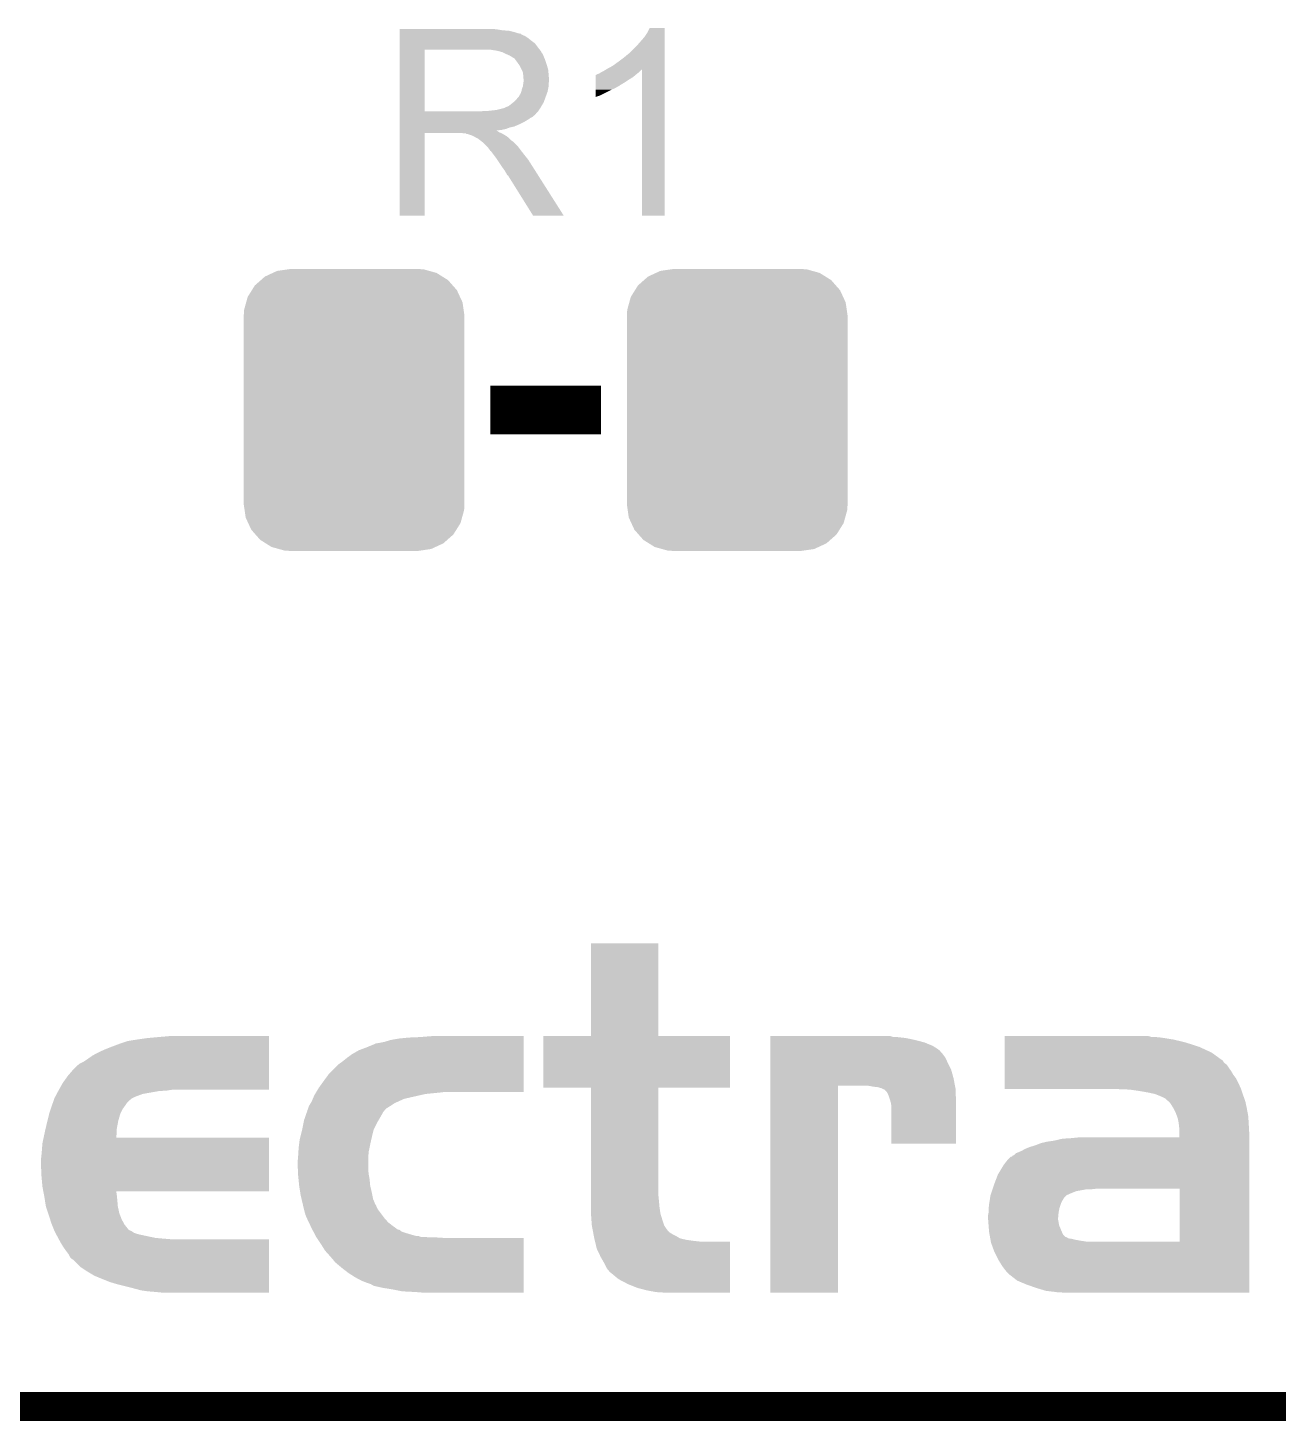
# Model space of a CAD drawing. Extents: x -1.4 to 24.2, y -3.9 to 53.4.
# Drawn here: x 5.55 to 12.08, y -3.89 to 3.39 of the extents above; entities that cross this region are included whole.
import ezdxf

# ---------------------------------------------------------------- set-up
doc = ezdxf.new("R2010")
doc.units = 0
doc.layers.get('0').update_dxf_attribs({"linetype": 'CONTINUOUS'})
for name, color, linetype in [('SPECTRAL_CLICK_V100_GKO', 9, 'CONTINUOUS'), ('SPECTRAL_CLICK_V100_GTO', 11, 'CONTINUOUS'), ('SPECTRAL_CLICK_V100_GTS', 8, 'CONTINUOUS')]:
    doc.layers.add(name, color=color, linetype=linetype)

# ---------------------------------------------------------------- blocks, each defined once
blk = doc.blocks.new('CUSTOM_59')
for points in [[(-0.402214, 0.726492), (-0.346074, 0.73466), (0.392864, 0.726492), (0.36342, 0.73466)], [(-0.346074, 0.73466), (-0.33274, 0.7366), (0.36342, 0.73466), (0.33274, 0.7366)], [(-0.518606, 0.650592), (-0.486794, 0.678626), (0.515276, 0.650592), (0.490572, 0.678626)], [(-0.486794, 0.678626), (-0.465932, 0.697008), (0.490572, 0.678626), (0.461224, 0.697008)], [(-0.465932, 0.697008), (-0.425122, 0.715892), (0.461224, 0.697008), (0.431072, 0.715892)], [(-0.425122, 0.715892), (-0.402214, 0.726492), (0.431072, 0.715892), (0.392864, 0.726492)], [(-0.563878, 0.562234), (-0.555872, 0.591092), (0.566472, 0.562234), (0.55312, 0.591092)], [(-0.555872, 0.591092), (-0.53404, 0.625952), (0.55312, 0.591092), (0.536988, 0.625952)], [(-0.53404, 0.625952), (-0.518606, 0.650592), (0.536988, 0.625952), (0.515276, 0.650592)], [(-0.57658, 0.49276), (-0.57464, 0.52344), (0.57658, 0.49276), (0.572118, 0.52344)], [(-0.57464, 0.52344), (-0.563878, 0.562234), (0.572118, 0.52344), (0.566472, 0.562234)], [(-0.57658, -0.49276), (-0.57658, 0.49276), (0.57658, -0.49276), (0.57658, 0.49276)], [(-0.572116, -0.52344), (-0.57658, -0.49276), (0.57464, -0.52344), (0.57658, -0.49276)], [(-0.566472, -0.562234), (-0.572116, -0.52344), (0.563876, -0.562234), (0.57464, -0.52344)], [(-0.553118, -0.591092), (-0.566472, -0.562234), (0.555872, -0.591092), (0.563876, -0.562234)], [(-0.536988, -0.625952), (-0.553118, -0.591092), (0.534038, -0.625952), (0.555872, -0.591092)], [(-0.515274, -0.650592), (-0.536988, -0.625952), (0.518606, -0.650592), (0.534038, -0.625952)], [(-0.490572, -0.678626), (-0.515274, -0.650592), (0.486792, -0.678626), (0.518606, -0.650592)], [(-0.461222, -0.697008), (-0.490572, -0.678626), (0.465932, -0.697008), (0.486792, -0.678626)], [(-0.431072, -0.715892), (-0.461222, -0.697008), (0.42512, -0.715892), (0.465932, -0.697008)], [(-0.392862, -0.726492), (-0.431072, -0.715892), (0.402214, -0.726492), (0.42512, -0.715892)], [(-0.36342, -0.73466), (-0.392862, -0.726492), (0.346072, -0.73466), (0.402214, -0.726492)], [(-0.33274, -0.7366), (-0.36342, -0.73466), (0.33274, -0.7366), (0.346072, -0.73466)]]:
    blk.add_solid(points)

msp = doc.modelspace()

# ---------------------------------------------------------------- linework, layer by layer
at = {"layer": 'SPECTRAL_CLICK_V100_GKO', "const_width": 0.1524}
msp.add_lwpolyline([(-1.27, -3.81), (21.59, -3.81)], dxfattribs=at)
at = {"layer": 'SPECTRAL_CLICK_V100_GTO', "const_width": 0.254}
msp.add_lwpolyline([(7.96544, 1.397), (8.54456, 1.397)], dxfattribs=at)
at = {"layer": 'SPECTRAL_CLICK_V100_GTO'}
for points in [[(7.49302, 3.38582), (7.493022, 3.38836), (7.99846, 3.38582), (7.97052, 3.38836)], [(7.49302, 3.38074), (7.49302, 3.38582), (8.028938, 3.38074), (7.99846, 3.38582)], [(7.49302, 3.3782), (7.49302, 3.38074), (8.0645, 3.3782), (8.028938, 3.38074)], [(7.49302, 3.37058), (7.49302, 3.3782), (8.094978, 3.37058), (8.0645, 3.3782)], [(7.49302, 3.3655), (7.49302, 3.37058), (8.110222, 3.3655), (8.094978, 3.37058)], [(7.49302, 3.36296), (7.49302, 3.3655), (8.122922, 3.36296), (8.110222, 3.3655)], [(7.49302, 3.362938), (7.49302, 3.36296), (8.12546, 3.362938), (8.122922, 3.36296)], [(7.49302, 3.360414), (7.49302, 3.362938), (8.125474, 3.360414), (8.12546, 3.362938)], [(7.49302, 3.35534), (7.49302, 3.360414), (8.13562, 3.35534), (8.125474, 3.360414)], [(7.49302, 3.350258), (7.49302, 3.35534), (8.148322, 3.350258), (8.13562, 3.35534)], [(7.49302, 3.3401), (7.49302, 3.350258), (8.16356, 3.3401), (8.148322, 3.350258)], [(8.77062, 3.34518), (8.78586, 3.368042), (8.877298, 3.34518), (8.877298, 3.368042)], [(8.78586, 3.368042), (8.798562, 3.393418), (8.877298, 3.368042), (8.8773, 3.393418)], [(8.798562, 3.393418), (8.798574, 3.39344), (8.8773, 3.393418), (8.798574, 3.39344)], [(7.493012, 2.956582), (7.493018, 3.27912), (7.62254, 2.956582), (7.622542, 3.27912)], [(7.493018, 3.29184), (7.49302, 3.312158), (8.21436, 3.29184), (8.199122, 3.312158)], [(7.493018, 3.27914), (7.493018, 3.29184), (8.224238, 3.27914), (8.21436, 3.29184)], [(7.493018, 3.27912), (7.493018, 3.27914), (7.622542, 3.27912), (7.92988, 3.27914)], [(7.49302, 3.3274), (7.49302, 3.3401), (8.1788, 3.3274), (8.16356, 3.3401)], [(7.49302, 3.312158), (7.49302, 3.3274), (8.199122, 3.312158), (8.1788, 3.3274)], [(8.001002, 3.27406), (7.967982, 3.27914), (8.228188, 3.27406), (8.224238, 3.27914)], [(8.691878, 3.261358), (8.73506, 3.30454), (8.877296, 3.261358), (8.877298, 3.30454)], [(8.73506, 3.30454), (8.77062, 3.34518), (8.877298, 3.30454), (8.877298, 3.34518)], [(8.019642, 3.268976), (8.001002, 3.27406), (8.23214, 3.268976), (8.228188, 3.27406)], [(8.02894, 3.26644), (8.019642, 3.268976), (8.232144, 3.26644), (8.23214, 3.268976)], [(8.028952, 3.266434), (8.02894, 3.26644), (8.232144, 3.266434), (8.232144, 3.26644)], [(8.04926, 3.25628), (8.028952, 3.266434), (8.23976, 3.25628), (8.232144, 3.266434)], [(8.06704, 3.24866), (8.04926, 3.25628), (8.242808, 3.24866), (8.23976, 3.25628)], [(8.07551, 3.24358), (8.06704, 3.24866), (8.24484, 3.24358), (8.242808, 3.24866)], [(8.07974, 3.241042), (8.07551, 3.24358), (8.245928, 3.241042), (8.24484, 3.24358)], [(8.087364, 3.23596), (8.07974, 3.241042), (8.248106, 3.23596), (8.245928, 3.241042)], [(8.089904, 3.235952), (8.087364, 3.23596), (8.24811, 3.235952), (8.248106, 3.23596)], [(8.09752, 3.2258), (8.089904, 3.235952), (8.25246, 3.2258), (8.24811, 3.235952)], [(8.10514, 3.21564), (8.09752, 3.2258), (8.255848, 3.21564), (8.25246, 3.2258)], [(8.114212, 3.20294), (8.10514, 3.21564), (8.26008, 3.20294), (8.255848, 3.21564)], [(8.605522, 3.19532), (8.63346, 3.21564), (8.877294, 3.19532), (8.877296, 3.21564)], [(8.63346, 3.21564), (8.66394, 3.2385), (8.877296, 3.21564), (8.877296, 3.2385)], [(8.66394, 3.2385), (8.691878, 3.261358), (8.877296, 3.2385), (8.877296, 3.261358)], [(8.11784, 3.197858), (8.114212, 3.20294), (8.261606, 3.197858), (8.26008, 3.20294)], [(8.128, 3.177538), (8.11784, 3.197858), (8.2677, 3.177538), (8.261606, 3.197858)], [(8.13562, 3.162296), (8.128, 3.177538), (8.269226, 3.162296), (8.2677, 3.177538)], [(8.137072, 3.15214), (8.13562, 3.162296), (8.27024, 3.15214), (8.269226, 3.162296)], [(8.13816, 3.144518), (8.137072, 3.15214), (8.270876, 3.144518), (8.27024, 3.15214)], [(8.138162, 3.131818), (8.13816, 3.144518), (8.271934, 3.131818), (8.270876, 3.144518)], [(8.1407, 3.124196), (8.138162, 3.131818), (8.27257, 3.124196), (8.271934, 3.131818)], [(8.516636, 3.1242), (8.51664, 3.1369), (8.69188, 3.1242), (8.712198, 3.1369)], [(8.51664, 3.1369), (8.516642, 3.14706), (8.712198, 3.1369), (8.72439, 3.14706)], [(8.516642, 3.14706), (8.519166, 3.147066), (8.72439, 3.14706), (8.724398, 3.147066)], [(8.519166, 3.147066), (8.5217, 3.1496), (8.724398, 3.147066), (8.72744, 3.1496)], [(8.5217, 3.1496), (8.521704, 3.149602), (8.72744, 3.1496), (8.727442, 3.149602)], [(8.521704, 3.149602), (8.526782, 3.15214), (8.727442, 3.149602), (8.730614, 3.15214)], [(8.526782, 3.15214), (8.534404, 3.154682), (8.730614, 3.15214), (8.733792, 3.154682)], [(8.534404, 3.154682), (8.542018, 3.159758), (8.733792, 3.154682), (8.740138, 3.159758)], [(8.542018, 3.159758), (8.542022, 3.15976), (8.740138, 3.159758), (8.74014, 3.15976)], [(8.542022, 3.15976), (8.552178, 3.16484), (8.74014, 3.15976), (8.74522, 3.16484)], [(8.552178, 3.16484), (8.569102, 3.174994), (8.74522, 3.16484), (8.755374, 3.174994)], [(8.569102, 3.174994), (8.569112, 3.175), (8.755374, 3.174994), (8.757898, 3.175)], [(8.569112, 3.175), (8.57758, 3.18008), (8.877294, 3.175), (8.877294, 3.18008)], [(8.57758, 3.18008), (8.605522, 3.19532), (8.877294, 3.18008), (8.877294, 3.19532)], [(8.75792, 2.413022), (8.757898, 3.175), (8.877278, 2.413022), (8.877294, 3.175)], [(8.122918, 3.047998), (8.127998, 3.060698), (8.260538, 3.047998), (8.265156, 3.060698)], [(8.127998, 3.0607), (8.13054, 3.073398), (8.265158, 3.0607), (8.267698, 3.073398)], [(8.127998, 3.060698), (8.127998, 3.0607), (8.265156, 3.060698), (8.265158, 3.0607)], [(8.13054, 3.073398), (8.135618, 3.086098), (8.267698, 3.073398), (8.27024, 3.086098)], [(8.135618, 3.086098), (8.13852, 3.106416), (8.27024, 3.086098), (8.27024, 3.106416)], [(8.13852, 3.106416), (8.139246, 3.111496), (8.27024, 3.106416), (8.272778, 3.111496)], [(8.139246, 3.111496), (8.1407, 3.12166), (8.272778, 3.111496), (8.272778, 3.12166)], [(8.1407, 3.121662), (8.1407, 3.124196), (8.27278, 3.121662), (8.27257, 3.124196)], [(8.1407, 3.12166), (8.1407, 3.121662), (8.272778, 3.12166), (8.27278, 3.121662)], [(8.51662, 3.04038), (8.516626, 3.07086), (8.539478, 3.04038), (8.60044, 3.07086)], [(8.516626, 3.07086), (8.516628, 3.07848), (8.60044, 3.07086), (8.618218, 3.07848)], [(8.516628, 3.07848), (8.51663, 3.0861), (8.618218, 3.07848), (8.630922, 3.0861)], [(8.51663, 3.09372), (8.516634, 3.10896), (8.643616, 3.09372), (8.669022, 3.10896)], [(8.51663, 3.093698), (8.51663, 3.09372), (8.64108, 3.093698), (8.643616, 3.09372)], [(8.51663, 3.091174), (8.51663, 3.093698), (8.641066, 3.091174), (8.64108, 3.093698)], [(8.51663, 3.0861), (8.51663, 3.091174), (8.630922, 3.0861), (8.641066, 3.091174)], [(8.516634, 3.10896), (8.516636, 3.1242), (8.669022, 3.10896), (8.69188, 3.1242)], [(8.054338, 2.98196), (8.064498, 2.987038), (8.231506, 2.98196), (8.234468, 2.987038)], [(8.064498, 2.987038), (8.086722, 3.004818), (8.234468, 2.987038), (8.24484, 3.004818)], [(8.086722, 3.004818), (8.089898, 3.007358), (8.24484, 3.004818), (8.245762, 3.007358)], [(8.089898, 3.007358), (8.1026, 3.02006), (8.245762, 3.007358), (8.25038, 3.02006)], [(8.1026, 3.02006), (8.112758, 3.032758), (8.25038, 3.02006), (8.254998, 3.032758)], [(8.112758, 3.032758), (8.115298, 3.0353), (8.254998, 3.032758), (8.255922, 3.0353)], [(8.115298, 3.0353), (8.11784, 3.040378), (8.255922, 3.0353), (8.257768, 3.040378)], [(8.11784, 3.040378), (8.122918, 3.047998), (8.257768, 3.040378), (8.260538, 3.047998)], [(8.51662, 3.03279), (8.51662, 3.04038), (8.51662, 3.03279), (8.539478, 3.04038)], [(7.49301, 2.94386), (7.493012, 2.946394), (8.204178, 2.94386), (8.2042, 2.946394)], [(7.49301, 2.943846), (7.49301, 2.94386), (8.201654, 2.943846), (8.204178, 2.94386)], [(7.49301, 2.93878), (7.49301, 2.943846), (8.199116, 2.93878), (8.201654, 2.943846)], [(7.49301, 2.933698), (7.49301, 2.93878), (8.191498, 2.933698), (8.199116, 2.93878)], [(7.49301, 2.928618), (7.49301, 2.933698), (8.186416, 2.928618), (8.191498, 2.933698)], [(7.49301, 2.923538), (7.49301, 2.928618), (8.17626, 2.923538), (8.186416, 2.928618)], [(7.49301, 2.915918), (7.49301, 2.923538), (8.166098, 2.915918), (8.17626, 2.923538)], [(7.49301, 2.90068), (7.49301, 2.915918), (8.1407, 2.90068), (8.166098, 2.915918)], [(7.493012, 2.95656), (7.493012, 2.956582), (7.912098, 2.95656), (7.62254, 2.956582)], [(7.493012, 2.946394), (7.493012, 2.95656), (8.2042, 2.946394), (8.21436, 2.95656)], [(7.912098, 2.95656), (7.929864, 2.959098), (8.21436, 2.95656), (8.216898, 2.959098)], [(7.929864, 2.959098), (7.92988, 2.9591), (8.216898, 2.959098), (8.216898, 2.9591)], [(7.950198, 2.9591), (7.995918, 2.96418), (8.216898, 2.9591), (8.220286, 2.96418)], [(7.995918, 2.96418), (8.036558, 2.97434), (8.220286, 2.96418), (8.227062, 2.97434)], [(8.039096, 2.97434), (8.046716, 2.979418), (8.227062, 2.97434), (8.230024, 2.979418)], [(8.046716, 2.979418), (8.054338, 2.98196), (8.230024, 2.979418), (8.231506, 2.98196)], [(7.493, 2.413022), (7.493008, 2.844778), (7.622518, 2.413022), (7.62254, 2.844778)], [(7.493008, 2.854958), (7.49301, 2.857466), (8.001004, 2.854958), (7.998492, 2.857466)], [(7.493008, 2.852418), (7.493008, 2.854958), (8.006082, 2.852418), (8.001004, 2.854958)], [(7.493008, 2.84734), (7.493008, 2.852418), (8.0137, 2.84734), (8.006082, 2.852418)], [(7.493008, 2.8448), (7.493008, 2.84734), (8.020052, 2.8448), (8.0137, 2.84734)], [(7.493008, 2.844778), (7.493008, 2.8448), (7.62254, 2.844778), (7.815578, 2.8448)], [(7.49301, 2.89306), (7.49301, 2.90068), (8.12546, 2.89306), (8.1407, 2.90068)], [(7.49301, 2.87782), (7.49301, 2.89306), (8.089898, 2.87782), (8.12546, 2.89306)], [(7.49301, 2.872738), (7.49301, 2.87782), (8.067038, 2.872738), (8.089898, 2.87782)], [(7.49301, 2.86512), (7.49301, 2.872738), (8.046718, 2.86512), (8.067038, 2.872738)], [(7.49301, 2.86004), (7.49301, 2.86512), (8.023858, 2.86004), (8.046718, 2.86512)], [(7.49301, 2.857466), (7.49301, 2.86004), (7.998492, 2.857466), (8.023858, 2.86004)], [(7.825738, 2.84226), (7.815578, 2.8448), (8.026402, 2.84226), (8.020052, 2.8448)], [(7.840974, 2.839726), (7.838434, 2.84226), (8.030626, 2.839726), (8.026402, 2.84226)], [(7.843516, 2.83972), (7.840974, 2.839726), (8.030636, 2.83972), (8.030626, 2.839726)], [(7.873998, 2.82956), (7.843516, 2.83972), (8.047568, 2.82956), (8.030636, 2.83972)], [(7.879078, 2.82702), (7.873998, 2.82956), (8.0518, 2.82702), (8.047568, 2.82956)], [(7.884158, 2.82448), (7.879078, 2.82702), (8.054976, 2.82448), (8.0518, 2.82702)], [(7.891778, 2.819402), (7.884158, 2.82448), (8.061324, 2.819402), (8.054976, 2.82448)], [(7.896856, 2.816862), (7.891778, 2.819402), (8.064498, 2.816862), (8.061324, 2.819402)], [(7.899394, 2.81686), (7.896856, 2.816862), (8.0645, 2.81686), (8.064498, 2.816862)], [(7.90194, 2.814322), (7.899394, 2.81686), (8.067038, 2.814322), (8.0645, 2.81686)], [(7.9121, 2.8067), (7.90194, 2.814322), (8.07466, 2.8067), (8.067038, 2.814322)], [(7.915276, 2.80416), (7.9121, 2.8067), (8.0772, 2.80416), (8.07466, 2.8067)], [(7.921628, 2.799078), (7.915276, 2.80416), (8.084822, 2.799078), (8.0772, 2.80416)], [(7.924798, 2.796542), (7.921628, 2.799078), (8.087358, 2.796542), (8.084822, 2.799078)], [(7.947662, 2.773678), (7.924798, 2.796542), (8.11022, 2.773678), (8.087358, 2.796542)], [(7.955278, 2.76606), (7.947662, 2.773678), (8.115936, 2.76606), (8.11022, 2.773678)], [(7.962898, 2.7559), (7.955278, 2.76606), (8.123556, 2.7559), (8.115936, 2.76606)], [(7.96417, 2.75336), (7.962898, 2.7559), (8.12546, 2.75336), (8.123556, 2.7559)], [(7.965434, 2.750834), (7.96417, 2.75336), (8.127426, 2.750834), (8.12546, 2.75336)], [(7.96797, 2.75082), (7.965434, 2.750834), (8.127436, 2.75082), (8.127426, 2.750834)], [(7.983216, 2.7305), (7.96797, 2.75082), (8.14324, 2.7305), (8.127436, 2.75082)], [(7.99846, 2.71018), (7.983216, 2.7305), (8.159496, 2.71018), (8.14324, 2.7305)], [(8.001848, 2.705098), (7.99846, 2.71018), (8.16356, 2.705098), (8.159496, 2.71018)], [(8.020474, 2.67716), (8.001848, 2.705098), (8.18134, 2.67716), (8.16356, 2.705098)], [(8.02894, 2.66446), (8.020474, 2.67716), (8.189398, 2.66446), (8.18134, 2.67716)], [(8.04164, 2.646682), (8.02894, 2.66446), (8.200678, 2.646682), (8.189398, 2.66446)], [(8.0518, 2.628898), (8.04164, 2.646682), (8.211962, 2.628898), (8.200678, 2.646682)], [(8.054338, 2.623826), (8.0518, 2.628898), (8.21518, 2.623826), (8.211962, 2.628898)], [(8.059414, 2.621282), (8.054338, 2.623826), (8.216794, 2.621282), (8.21518, 2.623826)], [(8.061962, 2.6162), (8.059414, 2.621282), (8.220018, 2.6162), (8.216794, 2.621282)], [(8.188958, 2.41301), (8.061962, 2.6162), (8.348934, 2.41301), (8.220018, 2.6162)], [(7.622518, 2.413), (7.493, 2.413022), (7.622518, 2.413), (7.622518, 2.413022)], [(8.34894, 2.413), (8.348934, 2.41301), (8.34894, 2.413), (8.188958, 2.41301)], [(8.877278, 2.413), (8.75792, 2.413022), (8.877278, 2.413), (8.877278, 2.413022)], [(8.49122, -1.874498), (8.49124, -1.389402), (8.844302, -1.874498), (8.84428, -1.389402)], [(8.49124, -1.389402), (8.491242, -1.38938), (8.84428, -1.389402), (8.491242, -1.38938)], [(6.07314, -1.89992), (6.1214, -1.8923), (6.809738, -1.89992), (6.809738, -1.8923)], [(6.1214, -1.8923), (6.17474, -1.88468), (6.809738, -1.8923), (6.809738, -1.88468)], [(6.17474, -1.88468), (6.23062, -1.8796), (6.809738, -1.88468), (6.809738, -1.8796)], [(6.23062, -1.8796), (6.288784, -1.874542), (6.809738, -1.8796), (6.80974, -1.874542)], [(6.288784, -1.874542), (6.289038, -1.87452), (6.80974, -1.874542), (6.289038, -1.87452)], [(7.44474, -1.89484), (7.487918, -1.88722), (8.140698, -1.89484), (8.140698, -1.88722)], [(7.487918, -1.88722), (7.53872, -1.88214), (8.140698, -1.88722), (8.140698, -1.88214)], [(7.53872, -1.88214), (7.59714, -1.8796), (8.140698, -1.88214), (8.140698, -1.8796)], [(7.59714, -1.8796), (7.660362, -1.874542), (8.140698, -1.8796), (8.1407, -1.874542)], [(7.660362, -1.874542), (7.660638, -1.87452), (8.1407, -1.874542), (7.660638, -1.87452)], [(8.2423, -2.143738), (8.24232, -1.874542), (9.217638, -2.143738), (9.21766, -1.874542)], [(8.24232, -1.874542), (8.242322, -1.87452), (9.21766, -1.874542), (8.844302, -1.87452)], [(8.242322, -1.87452), (8.49122, -1.874498), (8.844302, -1.87452), (8.844302, -1.874498)], [(9.4285, -1.874522), (9.428502, -1.87452), (10.055862, -1.874522), (9.428502, -1.87452)], [(9.4285, -1.8796), (9.4285, -1.874522), (10.071104, -1.8796), (10.055862, -1.874522)], [(9.4285, -1.88468), (9.4285, -1.8796), (10.137138, -1.88468), (10.09142, -1.8796)], [(9.4285, -1.89484), (9.4285, -1.88468), (10.1854, -1.89484), (10.137138, -1.88468)], [(10.652778, -1.90754), (10.65278, -1.8923), (11.597638, -1.90754), (11.53414, -1.8923)], [(10.65278, -1.8796), (10.652782, -1.87452), (11.422382, -1.8796), (11.404604, -1.87452)], [(10.65278, -1.88214), (10.65278, -1.8796), (11.47064, -1.88214), (11.44524, -1.8796)], [(10.65278, -1.8923), (10.65278, -1.88214), (11.53414, -1.8923), (11.47064, -1.88214)], [(5.88772, -1.97612), (5.915658, -1.96088), (6.809732, -1.97612), (6.809732, -1.96088)], [(5.915658, -1.96088), (5.94868, -1.94564), (6.809732, -1.96088), (6.809734, -1.94564)], [(5.94868, -1.94564), (5.98678, -1.9304), (6.809734, -1.94564), (6.809734, -1.9304)], [(5.98678, -1.9304), (6.02742, -1.91516), (6.809734, -1.9304), (6.809736, -1.91516)], [(6.02742, -1.91516), (6.07314, -1.89992), (6.809736, -1.91516), (6.809738, -1.89992)], [(7.24408, -1.968498), (7.27964, -1.94818), (8.140692, -1.968498), (8.140694, -1.94818)], [(7.27964, -1.94818), (7.32028, -1.93294), (8.140694, -1.94818), (8.140694, -1.93294)], [(7.32028, -1.93294), (7.36346, -1.91516), (8.140694, -1.93294), (8.140696, -1.91516)], [(7.36346, -1.91516), (7.368544, -1.91262), (8.140696, -1.91516), (8.140696, -1.91262)], [(7.368544, -1.91262), (7.386318, -1.91008), (8.140696, -1.91262), (8.140696, -1.91008)], [(7.386318, -1.91008), (7.411722, -1.905), (8.140696, -1.91008), (8.140696, -1.905)], [(7.411722, -1.905), (7.44474, -1.89484), (8.140696, -1.905), (8.140698, -1.89484)], [(9.4285, -1.907542), (9.4285, -1.89484), (10.233662, -1.907542), (10.1854, -1.89484)], [(9.4285, -1.925322), (9.4285, -1.907542), (10.27684, -1.925322), (10.233662, -1.907542)], [(9.4285, -1.93802), (9.4285, -1.925322), (10.297158, -1.93802), (10.27684, -1.925322)], [(9.4285, -1.950726), (9.4285, -1.93802), (10.314942, -1.950726), (10.297158, -1.93802)], [(9.4285, -1.9558), (9.4285, -1.950726), (10.317482, -1.9558), (10.314942, -1.950726)], [(9.4285, -1.965962), (9.4285, -1.9558), (10.32764, -1.965962), (10.317482, -1.9558)], [(10.65277, -2.00152), (10.652774, -1.960882), (11.790684, -2.00152), (11.7348, -1.960882)], [(10.652774, -1.960882), (10.652776, -1.9304), (11.7348, -1.960882), (11.66876, -1.9304)], [(10.652776, -1.9304), (10.652778, -1.90754), (11.66876, -1.9304), (11.597638, -1.90754)], [(5.788658, -2.04724), (5.8039, -2.032), (6.809726, -2.04724), (6.809726, -2.032)], [(5.8039, -2.032), (5.819144, -2.019298), (6.809726, -2.032), (6.809728, -2.019298)], [(5.819144, -2.019298), (5.839462, -2.009138), (6.809728, -2.019298), (6.809728, -2.009138)], [(5.839462, -2.009138), (5.86232, -1.9939), (6.809728, -2.009138), (6.80973, -1.9939)], [(5.86232, -1.9939), (5.88772, -1.97612), (6.80973, -1.9939), (6.809732, -1.97612)], [(7.122162, -2.07264), (7.17296, -2.02184), (8.140684, -2.07264), (8.140688, -2.02184)], [(7.17296, -2.02184), (7.19074, -2.00914), (8.140688, -2.02184), (8.140688, -2.00914)], [(7.19074, -2.00914), (7.21614, -1.98882), (8.140688, -2.00914), (8.14069, -1.98882)], [(7.21614, -1.98882), (7.24408, -1.968498), (8.14069, -1.98882), (8.140692, -1.968498)], [(9.428498, -2.01422), (9.4285, -1.986282), (10.35558, -2.01422), (10.34288, -1.986282)], [(9.428498, -2.049782), (9.428498, -2.01422), (10.373362, -2.049782), (10.35558, -2.01422)], [(9.4285, -1.986282), (9.4285, -1.965962), (10.34288, -1.986282), (10.32764, -1.965962)], [(10.652768, -2.03962), (10.65277, -2.024382), (11.8237, -2.03962), (11.813542, -2.024382)], [(10.65277, -2.001536), (10.65277, -2.00152), (11.793224, -2.001536), (11.790684, -2.00152)], [(10.65277, -2.009142), (10.65277, -2.001536), (11.795764, -2.009142), (11.793224, -2.001536)], [(10.65277, -2.01676), (10.65277, -2.009142), (11.803382, -2.01676), (11.795764, -2.009142)], [(10.65277, -2.024382), (10.65277, -2.01676), (11.813542, -2.024382), (11.803382, -2.01676)], [(5.73278, -2.118358), (5.75818, -2.0828), (6.80972, -2.118358), (6.809722, -2.0828)], [(5.75818, -2.0828), (5.788658, -2.04724), (6.809722, -2.0828), (6.809726, -2.04724)], [(7.068818, -2.1463), (7.09422, -2.11074), (8.140678, -2.1463), (8.140682, -2.11074)], [(7.09422, -2.11074), (7.122162, -2.07264), (8.140682, -2.11074), (8.140684, -2.07264)], [(9.428496, -2.1336), (9.428498, -2.095498), (10.393318, -2.1336), (10.38606, -2.095498)], [(9.428498, -2.095498), (9.428498, -2.049782), (10.38606, -2.095498), (10.373362, -2.049782)], [(10.652762, -2.1209), (10.652764, -2.095502), (11.8745, -2.1209), (11.8618, -2.095502)], [(10.652764, -2.095502), (10.652766, -2.07518), (11.8618, -2.095502), (11.84656, -2.07518)], [(10.652766, -2.0574), (10.652768, -2.03962), (11.836402, -2.0574), (11.8237, -2.03962)], [(10.652766, -2.07518), (10.652766, -2.0574), (11.84656, -2.07518), (11.836402, -2.0574)], [(5.692308, -2.19202), (5.700434, -2.176782), (6.1087, -2.19202), (6.149338, -2.176782)], [(5.700434, -2.176782), (5.708564, -2.16154), (6.149338, -2.176782), (6.235698, -2.16154)], [(5.708564, -2.16154), (5.70992, -2.159), (6.235698, -2.16154), (6.276342, -2.159)], [(5.70992, -2.159), (5.712776, -2.15392), (6.276342, -2.159), (6.309358, -2.15392)], [(5.712776, -2.15392), (5.73278, -2.118358), (6.809718, -2.15392), (6.80972, -2.118358)], [(7.04596, -2.1844), (7.05053, -2.17678), (7.594094, -2.1844), (7.62762, -2.17678)], [(7.05053, -2.17678), (7.055102, -2.16916), (7.62762, -2.17678), (7.70382, -2.16916)], [(7.055102, -2.16916), (7.056626, -2.16662), (7.70382, -2.16916), (7.72414, -2.16662)], [(7.056626, -2.16662), (7.068818, -2.1463), (8.140678, -2.16662), (8.140678, -2.1463)], [(8.491198, -2.14376), (8.2423, -2.143738), (9.217638, -2.14376), (9.217638, -2.143738)], [(8.4912, -2.143782), (8.491198, -2.14376), (8.84428, -2.143782), (9.217638, -2.14376)], [(8.491218, -2.71018), (8.4912, -2.143782), (8.84428, -2.71018), (8.84428, -2.143782)], [(9.42848, -3.215618), (9.428496, -2.133622), (9.781518, -3.215618), (9.78154, -2.133622)], [(9.428496, -2.133622), (9.428496, -2.1336), (9.78154, -2.133622), (9.939018, -2.1336)], [(9.96696, -2.13868), (9.939018, -2.1336), (10.394286, -2.13868), (10.393318, -2.1336)], [(9.989818, -2.14122), (9.96696, -2.13868), (10.39477, -2.14122), (10.394286, -2.13868)], [(10.007598, -2.146298), (9.989818, -2.14122), (10.395736, -2.146298), (10.39477, -2.14122)], [(10.012686, -2.148842), (10.007598, -2.146298), (10.39622, -2.148842), (10.395736, -2.146298)], [(10.01776, -2.15138), (10.012686, -2.148842), (10.396318, -2.15138), (10.39622, -2.148842)], [(10.025376, -2.15392), (10.01776, -2.15138), (10.396416, -2.15392), (10.396318, -2.15138)], [(10.032998, -2.16154), (10.025376, -2.15392), (10.39671, -2.16154), (10.396416, -2.15392)], [(10.040618, -2.1717), (10.032998, -2.16154), (10.3971, -2.1717), (10.39671, -2.16154)], [(10.04824, -2.189478), (10.040618, -2.1717), (10.397784, -2.189478), (10.3971, -2.1717)], [(10.65276, -2.148842), (10.652762, -2.1209), (11.8872, -2.148842), (11.8745, -2.1209)], [(10.65276, -2.151358), (10.65276, -2.148842), (11.88804, -2.151358), (11.8872, -2.148842)], [(11.24204, -2.15138), (10.65276, -2.151358), (11.888048, -2.15138), (11.88804, -2.151358)], [(11.305538, -2.15392), (11.24204, -2.15138), (11.888894, -2.15392), (11.888048, -2.15138)], [(11.35888, -2.16154), (11.305538, -2.15392), (11.891434, -2.16154), (11.888894, -2.15392)], [(11.40206, -2.16916), (11.35888, -2.16154), (11.893974, -2.16916), (11.891434, -2.16154)], [(11.437618, -2.17678), (11.40206, -2.16916), (11.896514, -2.17678), (11.893974, -2.16916)], [(11.44397, -2.17932), (11.437618, -2.17678), (11.89736, -2.17932), (11.896514, -2.17678)], [(11.46302, -2.18694), (11.44397, -2.17932), (11.900082, -2.18694), (11.89736, -2.17932)], [(5.66166, -2.278382), (5.669278, -2.255522), (6.033768, -2.278382), (6.0452, -2.255522)], [(5.669278, -2.255522), (5.67436, -2.24028), (6.0452, -2.255522), (6.056084, -2.24028)], [(5.67436, -2.24028), (5.675256, -2.23774), (6.056084, -2.24028), (6.0579, -2.23774)], [(5.675256, -2.23774), (5.680634, -2.2225), (6.0579, -2.23774), (6.06806, -2.2225)], [(5.680634, -2.2225), (5.68422, -2.212338), (6.06806, -2.2225), (6.078222, -2.212338)], [(5.68422, -2.212338), (5.688702, -2.19964), (6.078222, -2.212338), (6.093462, -2.19964)], [(5.688702, -2.19964), (5.6896, -2.197098), (6.093462, -2.19964), (6.098544, -2.197098)], [(5.6896, -2.197098), (5.692308, -2.19202), (6.098544, -2.197098), (6.1087, -2.19202)], [(7.010402, -2.260596), (7.012938, -2.25552), (7.415108, -2.260596), (7.41934, -2.25552)], [(7.012938, -2.25552), (7.01294, -2.255518), (7.41934, -2.25552), (7.419342, -2.255518)], [(7.01294, -2.255518), (7.013784, -2.252982), (7.419342, -2.255518), (7.421878, -2.252982)], [(7.013784, -2.252982), (7.018018, -2.24028), (7.421878, -2.252982), (7.4422, -2.24028)], [(7.018018, -2.24028), (7.01802, -2.240278), (7.4422, -2.24028), (7.442202, -2.240278)], [(7.01802, -2.240278), (7.027162, -2.225042), (7.442202, -2.240278), (7.465058, -2.225042)], [(7.027162, -2.225042), (7.03326, -2.21488), (7.465058, -2.225042), (7.48764, -2.21488)], [(7.03326, -2.21488), (7.03855, -2.202182), (7.48764, -2.21488), (7.515858, -2.202182)], [(7.03855, -2.202182), (7.04596, -2.1844), (7.515858, -2.202182), (7.594094, -2.1844)], [(10.056056, -2.21488), (10.04824, -2.189478), (10.39876, -2.21488), (10.397784, -2.189478)], [(10.0584, -2.222498), (10.056056, -2.21488), (10.398758, -2.222498), (10.39876, -2.21488)], [(10.06094, -2.24028), (10.0584, -2.222498), (10.398756, -2.24028), (10.398758, -2.222498)], [(10.06094, -2.435838), (10.06094, -2.24028), (10.398738, -2.435838), (10.398756, -2.24028)], [(11.4808, -2.19456), (11.46302, -2.18694), (11.902804, -2.19456), (11.900082, -2.18694)], [(11.490956, -2.199638), (11.4808, -2.19456), (11.904618, -2.199638), (11.902804, -2.19456)], [(11.4935, -2.20218), (11.490956, -2.199638), (11.905524, -2.20218), (11.904618, -2.199638)], [(11.50779, -2.214882), (11.4935, -2.20218), (11.91006, -2.214882), (11.905524, -2.20218)], [(11.516358, -2.2225), (11.50779, -2.214882), (11.911694, -2.2225), (11.91006, -2.214882)], [(11.534138, -2.25044), (11.516358, -2.2225), (11.91768, -2.25044), (11.911694, -2.2225)], [(11.54684, -2.27584), (11.534138, -2.25044), (11.922444, -2.27584), (11.91768, -2.25044)], [(5.64257, -2.35712), (5.652424, -2.316478), (6.01472, -2.35712), (6.02234, -2.316478)], [(5.652424, -2.316478), (5.661044, -2.280922), (6.02234, -2.316478), (6.032498, -2.280922)], [(5.661044, -2.280922), (5.66166, -2.278382), (6.032498, -2.280922), (6.033768, -2.278382)], [(6.98246, -2.36474), (6.990588, -2.3241), (7.355838, -2.36474), (7.37616, -2.3241)], [(6.990588, -2.3241), (6.992622, -2.31394), (7.37616, -2.3241), (7.382086, -2.31394)], [(6.992622, -2.31394), (6.999732, -2.29362), (7.382086, -2.31394), (7.39394, -2.29362)], [(6.999732, -2.29362), (7.00773, -2.270762), (7.39394, -2.29362), (7.406638, -2.270762)], [(7.00773, -2.270762), (7.0104, -2.263136), (7.406638, -2.270762), (7.412992, -2.263136)], [(7.0104, -2.263136), (7.010402, -2.260596), (7.412992, -2.263136), (7.415108, -2.260596)], [(11.552382, -2.29108), (11.54684, -2.27584), (11.9253, -2.29108), (11.922444, -2.27584)], [(11.556998, -2.30378), (11.552382, -2.29108), (11.926094, -2.30378), (11.9253, -2.29108)], [(11.56208, -2.329182), (11.556998, -2.30378), (11.927682, -2.329182), (11.926094, -2.30378)], [(11.562364, -2.33172), (11.56208, -2.329182), (11.92784, -2.33172), (11.927682, -2.329182)], [(5.632086, -2.40538), (5.64134, -2.3622), (6.012204, -2.40538), (6.014454, -2.3622)], [(5.64134, -2.3622), (5.64257, -2.35712), (6.014454, -2.3622), (6.01472, -2.35712)], [(6.96976, -2.41554), (6.982458, -2.364742), (7.343744, -2.41554), (7.355838, -2.364742)], [(6.982458, -2.364742), (6.98246, -2.36474), (7.355838, -2.364742), (7.355838, -2.36474)], [(11.56462, -2.35204), (11.562364, -2.33172), (11.92897, -2.35204), (11.92784, -2.33172)], [(11.56462, -2.377438), (11.56462, -2.35204), (11.93038, -2.377438), (11.92897, -2.35204)], [(11.56462, -2.402818), (11.56462, -2.377438), (11.930378, -2.402818), (11.93038, -2.377438)], [(5.62102, -2.49428), (5.62356, -2.46634), (6.809732, -2.49428), (6.809734, -2.46634)], [(5.62356, -2.46634), (5.6261, -2.433318), (6.809734, -2.46634), (6.809736, -2.433318)], [(5.6261, -2.433318), (5.632082, -2.405402), (6.809736, -2.433318), (6.80974, -2.405402)], [(5.632082, -2.405402), (5.632086, -2.40538), (6.80974, -2.405402), (6.012204, -2.40538)], [(6.96325, -2.47904), (6.96468, -2.45618), (7.33044, -2.47904), (7.335202, -2.45618)], [(6.96468, -2.45618), (6.969442, -2.41808), (7.335202, -2.45618), (7.34314, -2.41808)], [(6.969442, -2.41808), (6.96976, -2.41554), (7.34314, -2.41808), (7.343744, -2.41554)], [(10.398738, -2.43586), (10.06094, -2.435838), (10.398738, -2.43586), (10.398738, -2.435838)], [(10.72388, -2.48158), (10.741662, -2.47396), (11.930376, -2.48158), (11.930376, -2.47396)], [(10.741662, -2.47396), (10.75944, -2.4638), (11.930376, -2.47396), (11.930376, -2.4638)], [(10.75944, -2.4638), (10.784838, -2.45364), (11.930376, -2.4638), (11.930376, -2.45364)], [(10.784838, -2.45364), (10.81024, -2.446022), (11.930376, -2.45364), (11.930378, -2.446022)], [(10.81024, -2.446022), (10.843262, -2.43332), (11.930378, -2.446022), (11.930378, -2.43332)], [(10.843262, -2.43332), (10.87628, -2.4257), (11.930378, -2.43332), (11.930378, -2.4257)], [(10.87628, -2.4257), (10.911838, -2.42062), (11.930378, -2.4257), (11.930378, -2.42062)], [(10.911838, -2.42062), (10.95502, -2.41046), (11.930378, -2.42062), (11.930378, -2.41046)], [(10.95502, -2.41046), (10.9982, -2.40792), (11.930378, -2.41046), (11.930378, -2.40792)], [(10.9982, -2.40792), (11.048998, -2.40284), (11.930378, -2.40792), (11.930378, -2.40284)], [(11.048998, -2.40284), (11.56462, -2.402818), (11.930378, -2.40284), (11.930378, -2.402818)], [(5.61848, -2.51714), (5.62102, -2.49428), (6.80973, -2.51714), (6.809732, -2.49428)], [(5.61848, -2.54762), (5.61848, -2.51714), (6.809728, -2.54762), (6.80973, -2.51714)], [(5.62102, -2.60604), (5.61848, -2.54762), (6.809724, -2.60604), (6.809728, -2.54762)], [(6.9596, -2.5273), (6.96087, -2.512058), (7.3279, -2.5273), (7.3279, -2.512058)], [(6.9596, -2.5527), (6.9596, -2.5273), (7.3279, -2.5527), (7.3279, -2.5273)], [(6.96087, -2.512058), (6.96214, -2.49682), (7.3279, -2.512058), (7.329072, -2.49682)], [(6.96214, -2.49682), (6.96325, -2.47904), (7.329072, -2.49682), (7.33044, -2.47904)], [(10.6172, -2.598418), (10.64768, -2.54762), (11.930374, -2.598418), (11.930374, -2.54762)], [(10.64768, -2.54762), (10.665462, -2.52476), (11.930374, -2.54762), (11.930376, -2.52476)], [(10.665462, -2.52476), (10.685786, -2.50444), (11.930376, -2.52476), (11.930376, -2.50444)], [(10.685786, -2.50444), (10.690866, -2.504426), (11.930376, -2.50444), (11.930376, -2.504426)], [(10.690866, -2.504426), (10.693408, -2.49936), (11.930376, -2.504426), (11.930376, -2.49936)], [(10.693408, -2.49936), (10.701022, -2.496816), (11.930376, -2.49936), (11.930376, -2.496816)], [(10.701022, -2.496816), (10.711184, -2.48666), (11.930376, -2.496816), (11.930376, -2.48666)], [(10.711184, -2.48666), (10.72388, -2.48158), (11.930376, -2.48666), (11.930376, -2.48158)], [(5.6261, -2.661922), (5.62102, -2.60604), (6.809718, -2.661922), (6.809724, -2.60604)], [(6.960568, -2.57302), (6.9596, -2.5527), (7.3279, -2.57302), (7.3279, -2.5527)], [(6.961658, -2.59588), (6.960568, -2.57302), (7.33044, -2.59588), (7.3279, -2.57302)], [(6.96214, -2.60604), (6.961658, -2.59588), (7.332288, -2.60604), (7.33044, -2.59588)], [(6.963918, -2.623818), (6.96214, -2.60604), (7.33552, -2.623818), (7.332288, -2.60604)], [(10.59688, -2.65176), (10.6172, -2.598418), (11.930372, -2.65176), (11.930374, -2.598418)], [(5.630456, -2.68478), (5.6261, -2.661922), (6.809718, -2.68478), (6.809718, -2.661922)], [(5.63046, -2.684802), (5.630456, -2.68478), (6.01218, -2.684802), (6.809718, -2.68478)], [(5.631422, -2.68986), (5.63046, -2.684802), (6.01218, -2.68986), (6.01218, -2.684802)], [(5.63481, -2.70764), (5.631422, -2.68986), (6.01472, -2.70764), (6.01218, -2.68986)], [(6.966966, -2.6543), (6.963918, -2.623818), (7.33806, -2.6543), (7.33552, -2.623818)], [(6.96722, -2.656842), (6.966966, -2.6543), (7.338648, -2.656842), (7.33806, -2.6543)], [(6.972034, -2.68732), (6.96722, -2.656842), (7.34568, -2.68732), (7.338648, -2.656842)], [(6.97484, -2.7051), (6.972034, -2.68732), (7.349238, -2.7051), (7.34568, -2.68732)], [(10.582486, -2.69494), (10.585874, -2.68478), (11.00074, -2.69494), (11.026142, -2.68478)], [(10.585874, -2.68478), (10.58926, -2.67462), (11.026142, -2.68478), (11.082022, -2.67462)], [(10.58926, -2.67462), (10.590106, -2.67208), (11.10742, -2.67462), (11.130282, -2.67208)], [(10.590106, -2.67208), (10.59688, -2.65176), (11.930372, -2.67208), (11.930372, -2.65176)], [(11.56716, -2.672102), (11.130282, -2.67208), (11.930372, -2.672102), (11.930372, -2.67208)], [(11.567138, -2.94894), (11.56716, -2.672102), (11.930364, -2.94894), (11.930372, -2.672102)], [(5.63626, -2.71526), (5.63481, -2.70764), (6.015482, -2.71526), (6.01472, -2.70764)], [(5.639068, -2.73304), (5.63626, -2.71526), (6.01726, -2.73304), (6.015482, -2.71526)], [(5.64388, -2.76352), (5.639068, -2.73304), (6.0198, -2.76352), (6.01726, -2.73304)], [(5.643882, -2.763522), (5.64388, -2.76352), (6.0198, -2.763522), (6.0198, -2.76352)], [(5.655734, -2.799082), (5.643882, -2.763522), (6.027422, -2.799082), (6.0198, -2.763522)], [(6.979622, -2.725422), (6.97484, -2.7051), (7.353302, -2.725422), (7.349238, -2.7051)], [(6.985, -2.74828), (6.979622, -2.725422), (7.362828, -2.74828), (7.353302, -2.725422)], [(6.98676, -2.7559), (6.985, -2.74828), (7.366002, -2.7559), (7.362828, -2.74828)], [(6.987346, -2.758444), (6.98676, -2.7559), (7.36854, -2.758444), (7.366002, -2.7559)], [(6.990276, -2.771142), (6.987346, -2.758444), (7.37362, -2.771142), (7.36854, -2.758444)], [(8.491218, -2.73558), (8.491218, -2.71018), (8.84682, -2.73558), (8.84428, -2.71018)], [(8.49122, -2.76606), (8.491218, -2.73558), (8.84936, -2.76606), (8.84682, -2.73558)], [(8.49122, -2.796542), (8.49122, -2.76606), (8.853716, -2.796542), (8.84936, -2.76606)], [(10.569504, -2.77114), (10.57148, -2.75336), (10.939782, -2.77114), (10.945706, -2.75336)], [(10.57148, -2.75336), (10.572282, -2.74828), (10.945706, -2.75336), (10.9474, -2.74828)], [(10.572282, -2.74828), (10.574688, -2.733042), (10.9474, -2.74828), (10.95502, -2.733042)], [(10.574688, -2.733042), (10.576694, -2.720338), (10.95502, -2.733042), (10.962642, -2.720338)], [(10.576694, -2.720338), (10.579102, -2.705098), (10.962642, -2.720338), (10.977884, -2.705098)], [(10.579102, -2.705098), (10.582486, -2.69494), (10.977884, -2.705098), (11.00074, -2.69494)], [(5.65912, -2.80924), (5.655734, -2.799082), (6.03133, -2.80924), (6.027422, -2.799082)], [(5.666266, -2.832102), (5.65912, -2.80924), (6.04012, -2.832102), (6.03133, -2.80924)], [(5.67182, -2.849882), (5.666266, -2.832102), (6.04982, -2.849882), (6.04012, -2.832102)], [(6.99262, -2.7813), (6.990276, -2.771142), (7.379716, -2.7813), (7.37362, -2.771142)], [(6.993314, -2.78384), (6.99262, -2.7813), (7.38124, -2.78384), (7.379716, -2.7813)], [(7.000238, -2.80924), (6.993314, -2.78384), (7.40029, -2.80924), (7.38124, -2.78384)], [(7.006772, -2.82448), (7.000238, -2.80924), (7.41172, -2.82448), (7.40029, -2.80924)], [(7.007858, -2.827016), (7.006772, -2.82448), (7.413976, -2.827016), (7.41172, -2.82448)], [(7.010394, -2.829554), (7.007858, -2.827016), (7.416232, -2.829554), (7.413976, -2.827016)], [(7.0104, -2.832096), (7.010394, -2.829554), (7.41849, -2.832096), (7.416232, -2.829554)], [(7.017622, -2.847342), (7.0104, -2.832096), (7.432042, -2.847342), (7.41849, -2.832096)], [(8.491598, -2.801622), (8.49122, -2.796542), (8.85444, -2.801622), (8.853716, -2.796542)], [(8.494044, -2.83464), (8.491598, -2.801622), (8.8646, -2.83464), (8.85444, -2.801622)], [(8.4963, -2.86512), (8.494044, -2.83464), (8.874762, -2.86512), (8.8646, -2.83464)], [(10.5664, -2.809238), (10.56894, -2.796538), (10.933544, -2.809238), (10.9347, -2.796538)], [(10.5664, -2.82448), (10.5664, -2.809238), (10.93216, -2.82448), (10.933544, -2.809238)], [(10.5664, -2.832102), (10.5664, -2.82448), (10.93216, -2.832102), (10.93216, -2.82448)], [(10.566596, -2.834638), (10.5664, -2.832102), (10.93216, -2.834638), (10.93216, -2.832102)], [(10.567574, -2.84734), (10.566596, -2.834638), (10.9347, -2.84734), (10.93216, -2.834638)], [(10.56894, -2.77622), (10.569504, -2.77114), (10.938764, -2.77622), (10.939782, -2.77114)], [(10.56894, -2.796538), (10.56894, -2.77622), (10.9347, -2.796538), (10.938764, -2.77622)], [(5.675884, -2.860038), (5.67182, -2.849882), (6.05536, -2.860038), (6.04982, -2.849882)], [(5.686044, -2.88544), (5.675884, -2.860038), (6.07568, -2.88544), (6.05536, -2.860038)], [(5.68706, -2.88798), (5.686044, -2.88544), (6.078224, -2.88798), (6.07568, -2.88544)], [(5.689602, -2.893062), (5.68706, -2.88798), (6.090922, -2.893062), (6.078224, -2.88798)], [(5.694682, -2.903222), (5.689602, -2.893062), (6.10616, -2.903222), (6.090922, -2.893062)], [(5.69849, -2.91084), (5.694682, -2.903222), (6.131558, -2.91084), (6.10616, -2.903222)], [(5.7023, -2.91846), (5.69849, -2.91084), (6.16712, -2.91846), (6.131558, -2.91084)], [(7.026042, -2.86512), (7.017622, -2.847342), (7.4549, -2.86512), (7.432042, -2.847342)], [(7.03326, -2.88036), (7.026042, -2.86512), (7.475858, -2.88036), (7.4549, -2.86512)], [(7.03595, -2.88544), (7.03326, -2.88036), (7.482844, -2.88544), (7.475858, -2.88036)], [(7.035952, -2.885442), (7.03595, -2.88544), (7.487924, -2.885442), (7.482844, -2.88544)], [(7.037296, -2.887982), (7.035952, -2.885442), (7.493, -2.887982), (7.487924, -2.885442)], [(7.039986, -2.893062), (7.037296, -2.887982), (7.498084, -2.893062), (7.493, -2.887982)], [(7.042674, -2.898142), (7.039986, -2.893062), (7.508242, -2.898142), (7.498084, -2.893062)], [(7.048052, -2.9083), (7.042674, -2.898142), (7.54126, -2.9083), (7.508242, -2.898142)], [(7.053432, -2.91846), (7.048052, -2.9083), (7.576822, -2.91846), (7.54126, -2.9083)], [(8.496302, -2.865122), (8.4963, -2.86512), (8.874762, -2.865122), (8.874762, -2.86512)], [(8.501186, -2.890522), (8.496302, -2.865122), (8.892542, -2.890522), (8.874762, -2.865122)], [(8.50314, -2.900682), (8.501186, -2.890522), (8.902702, -2.900682), (8.892542, -2.890522)], [(8.504604, -2.9083), (8.50314, -2.900682), (8.9154, -2.9083), (8.902702, -2.900682)], [(8.506558, -2.91846), (8.504604, -2.9083), (8.935718, -2.91846), (8.9154, -2.9083)], [(10.568746, -2.862578), (10.567574, -2.84734), (10.93724, -2.862578), (10.9347, -2.84734)], [(10.57109, -2.89306), (10.568746, -2.862578), (10.94994, -2.89306), (10.93724, -2.862578)], [(10.57148, -2.89814), (10.57109, -2.89306), (10.952118, -2.89814), (10.94994, -2.89306)], [(10.57379, -2.910836), (10.57148, -2.89814), (10.957558, -2.910836), (10.952118, -2.89814)], [(10.576098, -2.923534), (10.57379, -2.910836), (10.970254, -2.923534), (10.957558, -2.910836)], [(5.707772, -2.92862), (5.7023, -2.91846), (6.215382, -2.92862), (6.16712, -2.91846)], [(5.70914, -2.93116), (5.707772, -2.92862), (6.24078, -2.93116), (6.215382, -2.92862)], [(5.711874, -2.93624), (5.70914, -2.93116), (6.301738, -2.93624), (6.24078, -2.93116)], [(5.711886, -2.936262), (5.711874, -2.93624), (6.80974, -2.936262), (6.301738, -2.93624)], [(5.72008, -2.95148), (5.711886, -2.936262), (6.809738, -2.95148), (6.80974, -2.936262)], [(5.73532, -2.976882), (5.72008, -2.95148), (6.809736, -2.976882), (6.809738, -2.95148)], [(5.74802, -2.99466), (5.73532, -2.976882), (6.809734, -2.99466), (6.809736, -2.976882)], [(7.053432, -2.918462), (7.053432, -2.91846), (7.589524, -2.918462), (7.576822, -2.91846)], [(7.05612, -2.92354), (7.053432, -2.918462), (7.602224, -2.92354), (7.589524, -2.918462)], [(7.057814, -2.92608), (7.05612, -2.92354), (7.645398, -2.92608), (7.62, -2.92354)], [(7.059508, -2.92862), (7.057814, -2.92608), (7.719058, -2.92862), (7.67842, -2.92608)], [(7.059522, -2.928642), (7.059508, -2.92862), (8.1407, -2.928642), (7.719058, -2.92862)], [(7.08152, -2.96164), (7.059522, -2.928642), (8.140696, -2.96164), (8.1407, -2.928642)], [(7.101838, -2.994658), (7.08152, -2.96164), (8.140694, -2.994658), (8.140696, -2.96164)], [(8.509, -2.93116), (8.506558, -2.91846), (8.95604, -2.93116), (8.935718, -2.91846)], [(8.509002, -2.931162), (8.509, -2.93116), (8.956042, -2.931162), (8.95604, -2.93116)], [(8.510816, -2.93878), (8.509002, -2.931162), (8.98906, -2.93878), (8.956042, -2.931162)], [(8.512024, -2.94386), (8.510816, -2.93878), (9.02462, -2.94386), (8.98906, -2.93878)], [(8.513234, -2.94894), (8.512024, -2.94386), (9.070342, -2.94894), (9.02462, -2.94386)], [(8.51324, -2.948962), (8.513234, -2.94894), (9.21766, -2.948962), (9.070342, -2.94894)], [(8.521698, -2.984498), (8.51324, -2.948962), (9.217656, -2.984498), (9.21766, -2.948962)], [(8.54202, -3.02768), (8.521698, -2.984498), (9.217652, -3.02768), (9.217656, -2.984498)], [(10.5761, -2.92354), (10.576098, -2.923534), (10.972796, -2.92354), (10.970254, -2.923534)], [(10.576562, -2.92608), (10.5761, -2.92354), (10.977878, -2.92608), (10.972796, -2.92354)], [(10.577484, -2.931156), (10.576562, -2.92608), (10.985496, -2.931156), (10.977878, -2.92608)], [(10.577946, -2.9337), (10.577484, -2.931156), (11.003278, -2.9337), (10.985496, -2.931156)], [(10.57887, -2.93878), (10.577946, -2.9337), (11.0236, -2.93878), (11.003278, -2.9337)], [(10.579794, -2.94386), (10.57887, -2.93878), (11.05154, -2.94386), (11.0236, -2.93878)], [(10.580718, -2.94894), (10.579794, -2.94386), (11.084558, -2.94894), (11.05154, -2.94386)], [(10.58164, -2.954018), (10.580718, -2.94894), (11.930364, -2.954018), (11.930364, -2.94894)], [(10.59942, -3.002278), (10.58164, -2.954018), (11.930362, -3.002278), (11.930364, -2.954018)], [(5.763258, -3.01498), (5.74802, -2.99466), (6.809732, -3.01498), (6.809734, -2.99466)], [(5.770878, -3.030216), (5.763258, -3.01498), (6.809732, -3.030216), (6.809732, -3.01498)], [(5.778498, -3.037838), (5.770878, -3.030216), (6.809732, -3.037838), (6.809732, -3.030216)], [(5.78612, -3.04292), (5.778498, -3.037838), (6.80973, -3.04292), (6.809732, -3.037838)], [(5.821678, -3.078478), (5.78612, -3.04292), (6.809728, -3.078478), (6.80973, -3.04292)], [(7.1247, -3.02006), (7.101838, -2.994658), (8.140692, -3.02006), (8.140694, -2.994658)], [(7.14248, -3.04038), (7.1247, -3.02006), (8.14069, -3.04038), (8.140692, -3.02006)], [(7.152638, -3.053078), (7.14248, -3.04038), (8.14069, -3.053078), (8.14069, -3.04038)], [(7.157722, -3.058162), (7.152638, -3.053078), (8.14069, -3.058162), (8.14069, -3.053078)], [(8.56234, -3.063242), (8.54202, -3.02768), (9.21765, -3.063242), (9.217652, -3.02768)], [(10.61974, -3.04292), (10.59942, -3.002278), (11.930362, -3.04292), (11.930362, -3.002278)], [(10.64006, -3.07594), (10.61974, -3.04292), (11.93036, -3.07594), (11.930362, -3.04292)], [(5.85978, -3.103882), (5.821678, -3.078478), (6.809726, -3.103882), (6.809728, -3.078478)], [(5.89788, -3.12674), (5.85978, -3.103882), (6.809724, -3.12674), (6.809726, -3.103882)], [(5.94106, -3.14452), (5.89788, -3.12674), (6.809722, -3.14452), (6.809724, -3.12674)], [(7.19074, -3.0861), (7.157722, -3.058162), (8.140686, -3.0861), (8.14069, -3.058162)], [(7.223762, -3.1115), (7.19074, -3.0861), (8.140684, -3.1115), (8.140686, -3.0861)], [(7.25932, -3.13436), (7.223762, -3.1115), (8.140684, -3.13436), (8.140684, -3.1115)], [(8.575038, -3.088636), (8.56234, -3.063242), (9.217648, -3.088636), (9.21765, -3.063242)], [(8.58774, -3.10388), (8.575038, -3.088636), (9.217646, -3.10388), (9.217648, -3.088636)], [(8.592822, -3.108962), (8.58774, -3.10388), (9.217646, -3.108962), (9.217646, -3.10388)], [(8.636002, -3.14452), (8.592822, -3.108962), (9.217642, -3.14452), (9.217646, -3.108962)], [(10.6553, -3.09626), (10.64006, -3.07594), (11.93036, -3.09626), (11.93036, -3.07594)], [(10.668, -3.1115), (10.6553, -3.09626), (11.93036, -3.1115), (11.93036, -3.09626)], [(10.67308, -3.116578), (10.668, -3.1115), (11.93036, -3.116578), (11.93036, -3.1115)], [(10.7188, -3.152138), (10.67308, -3.116578), (11.930358, -3.152138), (11.93036, -3.116578)], [(5.97916, -3.159762), (5.94106, -3.14452), (6.809722, -3.159762), (6.809722, -3.14452)], [(6.02234, -3.17246), (5.97916, -3.159762), (6.80972, -3.17246), (6.809722, -3.159762)], [(6.10362, -3.19278), (6.02234, -3.17246), (6.809718, -3.19278), (6.80972, -3.17246)], [(6.141718, -3.20294), (6.10362, -3.19278), (6.809718, -3.20294), (6.809718, -3.19278)], [(6.17728, -3.20802), (6.141718, -3.20294), (6.809718, -3.20802), (6.809718, -3.20294)], [(7.292338, -3.15214), (7.25932, -3.13436), (8.140682, -3.15214), (8.140684, -3.13436)], [(7.31774, -3.1623), (7.292338, -3.15214), (8.140682, -3.1623), (8.140682, -3.15214)], [(7.3406, -3.16992), (7.31774, -3.1623), (8.14068, -3.16992), (8.140682, -3.1623)], [(7.353298, -3.17754), (7.3406, -3.16992), (8.14068, -3.17754), (8.14068, -3.16992)], [(7.36092, -3.180078), (7.353298, -3.17754), (8.14068, -3.180078), (8.14068, -3.17754)], [(7.40664, -3.19024), (7.36092, -3.180078), (8.140678, -3.19024), (8.14068, -3.180078)], [(7.4549, -3.19786), (7.40664, -3.19024), (8.140678, -3.19786), (8.140678, -3.19024)], [(7.505698, -3.20802), (7.4549, -3.19786), (8.140678, -3.20802), (8.140678, -3.19786)], [(8.684258, -3.16992), (8.636002, -3.14452), (9.21764, -3.16992), (9.217642, -3.14452)], [(8.735058, -3.190238), (8.684258, -3.16992), (9.21764, -3.190238), (9.21764, -3.16992)], [(8.78332, -3.20294), (8.735058, -3.190238), (9.217638, -3.20294), (9.21764, -3.190238)], [(8.823962, -3.21056), (8.78332, -3.20294), (9.217638, -3.21056), (9.217638, -3.20294)], [(10.767062, -3.17246), (10.7188, -3.152138), (11.930358, -3.17246), (11.930358, -3.152138)], [(10.81786, -3.19024), (10.767062, -3.17246), (11.930358, -3.19024), (11.930358, -3.17246)], [(10.868658, -3.20548), (10.81786, -3.19024), (11.930358, -3.20548), (11.930358, -3.19024)], [(6.20776, -3.21056), (6.17728, -3.20802), (6.809718, -3.21056), (6.809718, -3.20802)], [(6.2357, -3.2131), (6.20776, -3.21056), (6.809718, -3.2131), (6.809718, -3.21056)], [(6.25856, -3.21564), (6.2357, -3.2131), (6.809718, -3.21564), (6.809718, -3.2131)], [(7.55396, -3.21056), (7.505698, -3.20802), (8.140678, -3.21056), (8.140678, -3.20802)], [(7.59714, -3.2131), (7.55396, -3.21056), (8.140678, -3.2131), (8.140678, -3.21056)], [(7.61746, -3.21564), (7.59714, -3.2131), (8.140678, -3.21564), (8.140678, -3.2131)], [(8.84428, -3.2131), (8.823962, -3.21056), (9.217638, -3.2131), (9.217638, -3.21056)], [(8.872218, -3.21564), (8.862058, -3.2131), (9.217638, -3.21564), (9.217638, -3.2131)], [(9.781518, -3.21564), (9.42848, -3.215618), (9.781518, -3.21564), (9.781518, -3.215618)], [(10.91184, -3.21056), (10.868658, -3.20548), (11.930358, -3.21056), (11.930358, -3.20548)], [(10.92962, -3.2131), (10.91184, -3.21056), (11.930358, -3.2131), (11.930358, -3.21056)], [(10.960098, -3.21564), (10.947398, -3.2131), (11.930358, -3.21564), (11.930358, -3.2131)]]:
    msp.add_solid(points, dxfattribs=at)

# ---------------------------------------------------------------- block references
at = {"layer": 'SPECTRAL_CLICK_V100_GTS'}
for p in [(7.25424, 1.397), (9.25576, 1.397)]:
    msp.add_blockref('CUSTOM_59', p, dxfattribs=at)

doc.saveas('drawing.dxf')
